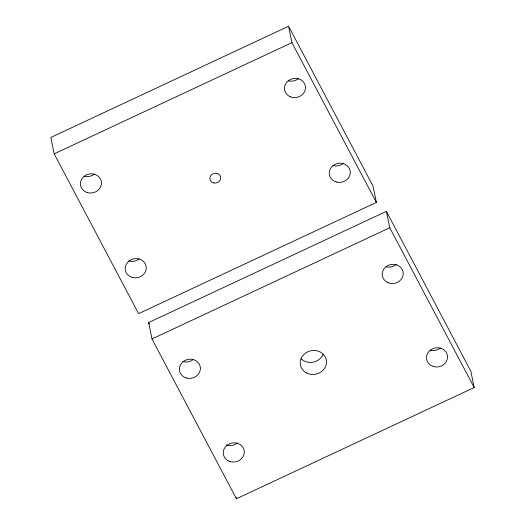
<?xml version="1.0" encoding="UTF-8"?>
<svg xmlns="http://www.w3.org/2000/svg" width="525" height="525" viewBox="0 0 525 525"><rect width="100%" height="100%" fill="white"/><g stroke="black" fill="none" stroke-linecap="round" stroke-linejoin="round"><path stroke-width="0.79" d="M288.573 26.25L50.813 137.452L54.18 153.851L138.613 313.642L376.373 202.44L373.006 186.047L288.573 26.25L291.933 42.643L376.373 202.44M54.18 153.851L291.933 42.643M148.627 322.56L386.387 211.358L470.82 371.149L474.187 387.548L236.427 498.75L151.994 338.953L148.627 322.56L149.389 324.004M151.994 338.953L389.747 227.752L386.387 211.358M389.747 227.752L474.187 387.548M236.112 497.188L236.427 498.75M298.508 78.606A10.559 9.568 -11.6 0 1 288.179 80.797M343.252 163.459A10.559 9.568 -11.6 0 1 332.902 165.572M94.369 174.11A10.559 9.568 -11.6 0 1 84.02 176.203M139.178 258.91A10.559 9.568 -11.6 0 1 128.828 261.004M396.237 264.554A10.559 9.568 -11.6 0 1 385.901 266.726M440.449 348.062A10.559 9.568 -11.6 0 1 430.1 350.149M193.331 359.481A10.559 9.568 -11.6 0 1 182.976 361.574M237.248 443.093A10.559 9.568 -11.6 0 1 226.255 445.003M323.137 354.342A13.204 11.963 -11.6 0 1 301.186 358.897M290.272 96.751A10.559 9.568 -11.6 0 0 305.471 87.032A10.559 9.568 -11.6 0 0 289.163 80.187A10.559 9.568 -11.6 0 0 290.272 96.751M336.269 181.972A10.559 9.568 -11.6 0 0 350.123 170.671A10.559 9.568 -11.6 0 0 332.942 165.729A10.559 9.568 -11.6 0 0 336.269 181.972M87.386 192.596A10.559 9.568 -11.6 0 0 101.279 181.335A10.559 9.568 -11.6 0 0 84.112 176.348A10.559 9.568 -11.6 0 0 87.386 192.596M132.195 277.397A10.559 9.568 -11.6 0 0 146.088 266.136A10.559 9.568 -11.6 0 0 128.92 261.142A10.559 9.568 -11.6 0 0 132.195 277.397M388.001 282.68A10.559 9.568 -11.6 0 0 403.226 272.993A10.559 9.568 -11.6 0 0 386.938 266.109A10.559 9.568 -11.6 0 0 388.001 282.68M433.466 366.548A10.559 9.568 -11.6 0 0 447.359 355.281A10.559 9.568 -11.6 0 0 430.192 350.293A10.559 9.568 -11.6 0 0 433.466 366.548M186.342 377.967A10.559 9.568 -11.6 0 0 200.235 366.706A10.559 9.568 -11.6 0 0 183.074 361.718A10.559 9.568 -11.6 0 0 186.342 377.967M228.998 461.153A10.559 9.568 -11.6 0 0 244.289 451.553A10.559 9.568 -11.6 0 0 228.047 444.57A10.559 9.568 -11.6 0 0 228.998 461.153M306.285 372.842A13.204 11.963 -11.6 0 0 326.484 362.506A13.204 11.963 -11.6 0 0 307.263 352.032A13.204 11.963 -11.6 0 0 306.285 372.842M213.445 182.877A5.453 4.942 -11.6 0 0 220.618 177.063A5.453 4.942 -11.6 0 0 211.759 174.49A5.453 4.942 -11.6 0 0 213.445 182.877"/></g></svg>
